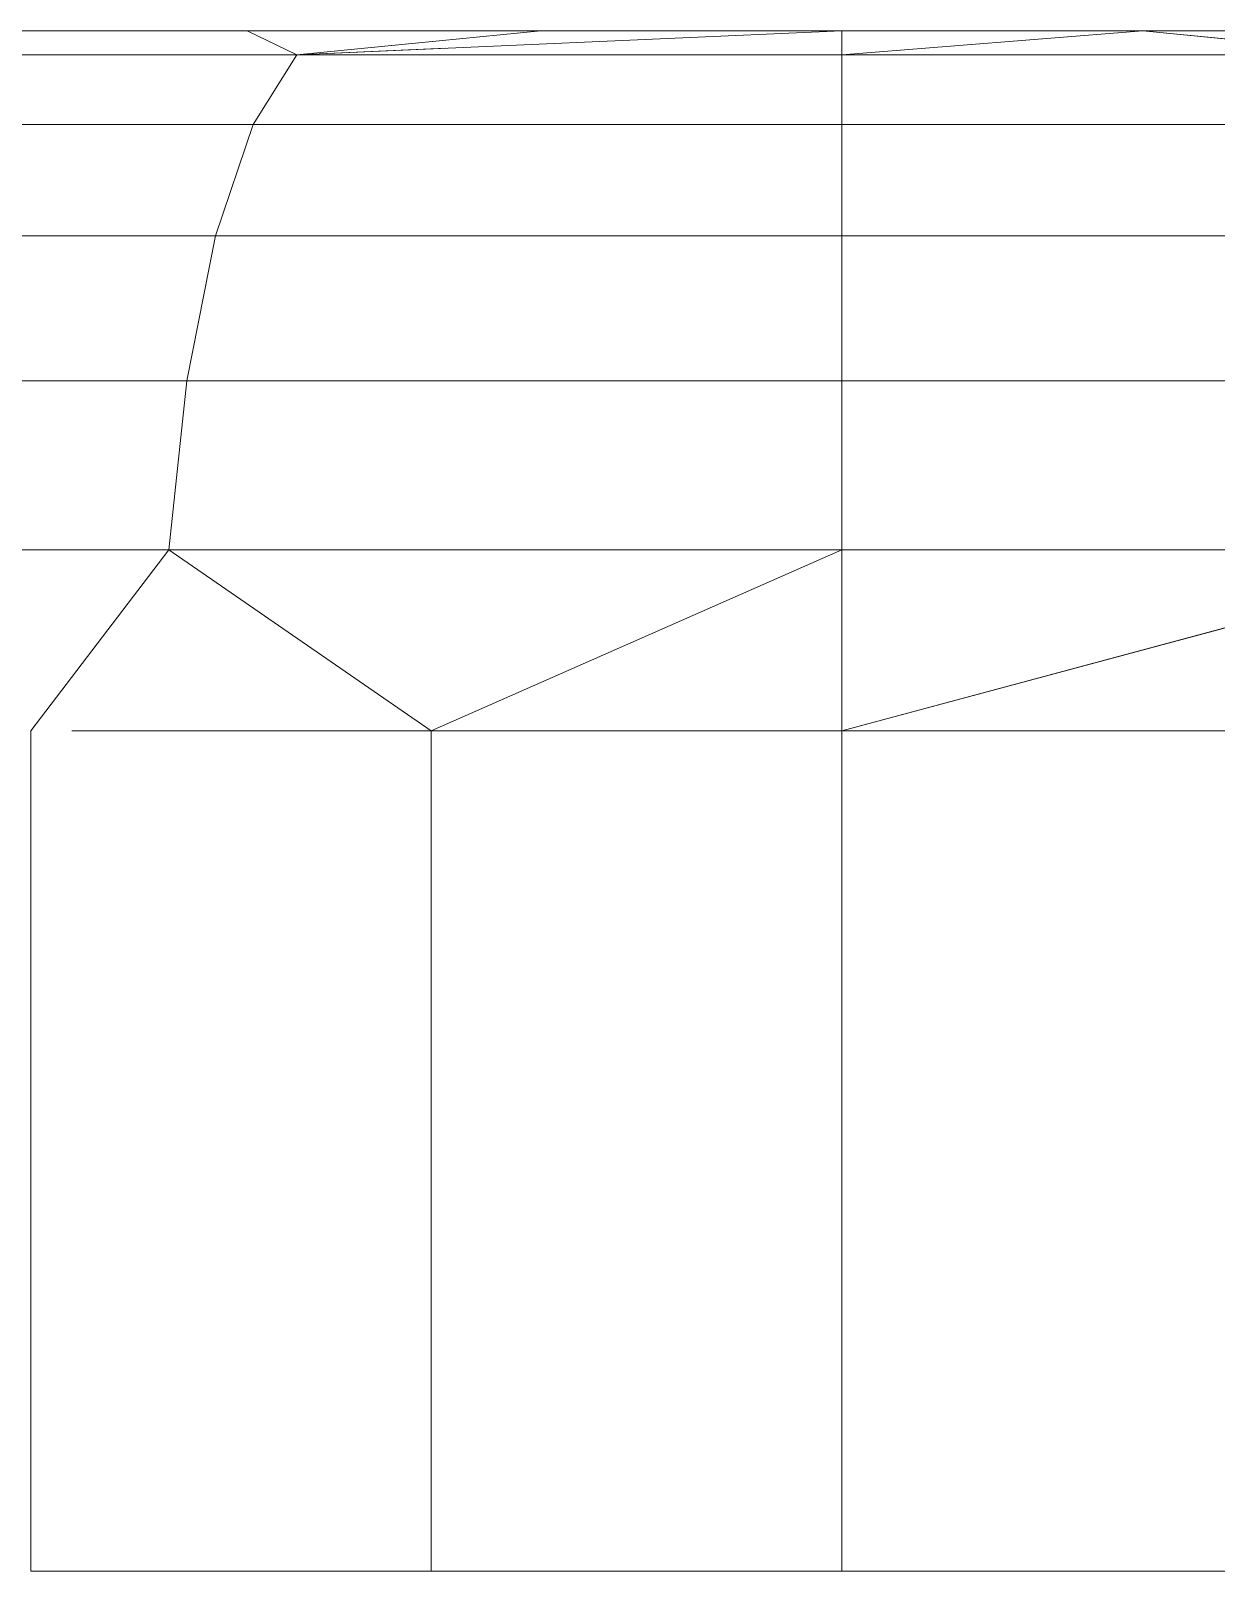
# Model space of a CAD drawing. Header units: centimetres. Extents: x -13467 to 3766, y -437 to 1921.
# Drawn here: x -7909.173 to -7907.479, y 94.029 to 96.229 of the extents above; entities that cross this region are included whole.
import ezdxf

# ---------------------------------------------------------------- set-up
doc = ezdxf.new("R2010")
doc.units = ezdxf.units.CM
doc.layers.add('M-EQPM', color=7, linetype='Continuous', lineweight=9)

# ---------------------------------------------------------------- blocks, each defined once
blk = doc.blocks.new('EQ-02-004 - EQ-02-004_dwg_Agrupar_791-V42-Sección 1-1')
at = {"layer": 'M-EQPM', "color": 136, "true_color": 0x007f7f}
for p, q in [((-7909.2629, 96.2294), (-7908.8642, 96.2294)), ((-7908.8642, 96.2294), (-7909.2629, 96.2294)), ((-7908.8642, 96.2294), (-7908.5802, 96.2294)), ((-7908.5802, 96.2294), (-7908.8642, 96.2294)), ((-7908.7931, 96.1953), (-7908.8642, 96.2294)), ((-7908.7931, 96.1953), (-7908.8642, 96.2294)), ((-7908.6416, 96.2294), (-7908.6494, 96.2294)), ((-7908.6494, 96.2294), (-7908.6416, 96.2294)), ((-7908.6183, 96.2294), (-7908.6416, 96.2294)), ((-7908.6183, 96.2294), (-7908.6416, 96.2294)), ((-7908.5802, 96.2294), (-7908.6183, 96.2294)), ((-7908.5802, 96.2294), (-7908.6183, 96.2294)), ((-7908.6183, 96.2294), (-7908.5802, 96.2294)), ((-7908.7931, 96.1953), (-7908.5802, 96.2161)), ((-7908.7931, 96.1953), (-7908.5802, 96.2161)), ((-7908.5802, 96.2161), (-7908.7931, 96.1953)), ((-7908.5802, 96.2161), (-7908.7931, 96.1953)), ((-7908.5802, 96.2161), (-7908.7931, 96.1953)), ((-7908.5802, 96.2161), (-7908.7931, 96.1953)), ((-7908.7931, 96.1953), (-7908.5802, 96.2046)), ((-7908.5802, 96.2046), (-7908.7931, 96.1953)), ((-7908.7931, 96.1953), (-7908.5802, 96.2046))]:
    blk.add_line(p, q, dxfattribs=at)
at = {"layer": 'M-EQPM', "color": 136, "true_color": 0x007f7f, "flags": 128}
blk.add_lwpolyline([(-7909.5188, 96.1953), (-7909.6308, 96.2294), (-7909.2629, 96.2294), (-7908.8642, 96.2294), (-7909.2629, 96.2294)], close=True, dxfattribs=at)
for points in [[(-7908.7931, 96.1953), (-7908.8642, 96.2294), (-7909.2629, 96.2294), (-7908.8642, 96.2294), (-7908.5802, 96.2294)], [(-7908.7931, 96.1953), (-7908.8642, 96.2294), (-7908.5802, 96.2294)], [(-7908.7931, 96.1953), (-7908.8642, 96.2294), (-7908.5802, 96.2294)], [(-7908.7931, 96.1953), (-7908.8642, 96.2294), (-7908.5802, 96.2294)], [(-7908.5802, 96.2294), (-7908.6183, 96.2294), (-7908.6416, 96.2294), (-7908.6494, 96.2294), (-7908.6416, 96.2294), (-7908.6183, 96.2294), (-7908.5802, 96.2294)], [(-7908.6183, 96.2294), (-7908.6416, 96.2294), (-7908.6494, 96.2294)], [(-7908.5802, 96.2294), (-7908.6183, 96.2294), (-7908.6416, 96.2294), (-7908.6494, 96.2294)]]:
    blk.add_lwpolyline(points, dxfattribs=at)
blk = doc.blocks.new('EQ-02-004 - EQ-02-004_dwg_Agrupar_896-V45-Sección 1-1')
at = {"layer": 'M-EQPM', "color": 136, "true_color": 0x007f7f}
for p, q in [((-7908.8642, 96.2294), (-7909.2629, 96.2294)), ((-7909.2629, 96.2294), (-7908.8642, 96.2294)), ((-7908.5802, 96.2294), (-7908.8642, 96.2294)), ((-7908.8642, 96.2294), (-7908.4446, 96.2294)), ((-7908.7931, 96.1953), (-7908.8642, 96.2294)), ((-7908.7931, 96.1953), (-7908.8642, 96.2294)), ((-7908.7931, 96.1953), (-7908.4446, 96.2294)), ((-7908.7931, 96.1953), (-7908.0144, 96.2294)), ((-7908.6416, 96.2294), (-7908.6494, 96.2294)), ((-7908.6494, 96.2294), (-7908.6416, 96.2294)), ((-7908.6183, 96.2294), (-7908.6416, 96.2294)), ((-7908.6183, 96.2294), (-7908.6416, 96.2294)), ((-7908.5802, 96.2294), (-7908.6183, 96.2294)), ((-7908.5802, 96.2294), (-7908.6183, 96.2294)), ((-7908.5802, 96.2294), (-7908.6183, 96.2294)), ((-7908.5281, 96.2294), (-7908.5802, 96.2294)), ((-7908.4634, 96.2294), (-7908.5281, 96.2294)), ((-7908.3877, 96.2294), (-7908.4634, 96.2294)), ((-7908.4446, 96.2294), (-7908.0144, 96.2294)), ((-7908.3027, 96.2294), (-7908.3877, 96.2294)), ((-7908.2106, 96.2294), (-7908.3027, 96.2294)), ((-7908.1137, 96.2294), (-7908.2106, 96.2294)), ((-7908.1137, 96.2294), (-7908.2106, 96.2294)), ((-7908.0144, 96.2294), (-7908.1137, 96.2294)), ((-7908.1137, 96.2294), (-7908.0144, 96.2294)), ((-7908.0144, 96.2294), (-7907.5842, 96.2294)), ((-7907.9151, 96.2294), (-7908.0144, 96.2294)), ((-7908.0144, 96.1953), (-7908.0144, 96.2294)), ((-7908.0144, 96.1953), (-7907.5842, 96.2294)), ((-7907.8182, 96.2294), (-7907.9151, 96.2294)), ((-7907.7261, 96.2294), (-7907.8182, 96.2294)), ((-7907.6412, 96.2294), (-7907.7261, 96.2294)), ((-7907.5654, 96.2294), (-7907.6412, 96.2294)), ((-7907.5842, 96.2294), (-7907.1646, 96.2294)), ((-7907.2357, 96.1953), (-7907.5842, 96.2294)), ((-7907.5007, 96.2294), (-7907.5654, 96.2294)), ((-7907.4486, 96.2294), (-7907.5007, 96.2294)), ((-7908.7931, 96.1953), (-7908.5802, 96.2161)), ((-7908.7931, 96.1953), (-7908.5802, 96.2161)), ((-7908.7931, 96.1953), (-7908.5802, 96.2161)), ((-7909.5188, 96.1953), (-7908.7931, 96.1953)), ((-7908.8556, 96.0954), (-7908.7931, 96.1953)), ((-7908.7931, 96.1953), (-7908.0144, 96.1953)), ((-7908.7931, 96.1953), (-7908.0144, 96.1953)), ((-7908.0144, 96.0954), (-7908.0144, 96.1953)), ((-7908.0144, 96.1953), (-7907.2357, 96.1953)), ((-7909.6394, 96.0954), (-7908.8556, 96.0954)), ((-7908.9092, 95.9365), (-7908.8556, 96.0954)), ((-7908.8556, 96.0954), (-7908.0144, 96.0954)), ((-7908.0144, 95.9365), (-7908.0144, 96.0954)), ((-7908.0144, 96.0954), (-7907.1732, 96.0954)), ((-7909.743, 95.9365), (-7908.9092, 95.9365)), ((-7908.9503, 95.7294), (-7908.9092, 95.9365)), ((-7908.9092, 95.9365), (-7908.0144, 95.9365)), ((-7908.0144, 95.7294), (-7908.0144, 95.9365)), ((-7908.0144, 95.9365), (-7907.1196, 95.9365)), ((-7909.8224, 95.7294), (-7908.9503, 95.7294)), ((-7908.9503, 95.7294), (-7908.9762, 95.4882)), ((-7908.9503, 95.7294), (-7908.0144, 95.7294)), ((-7908.0144, 95.7294), (-7908.0144, 95.4882)), ((-7908.0144, 95.7294), (-7907.0785, 95.7294)), ((-7907.0785, 95.7294), (-7908.0144, 95.7294)), ((-7909.8724, 95.4882), (-7908.9762, 95.4882)), ((-7908.9762, 95.4882), (-7909.1732, 95.2294)), ((-7908.9762, 95.4882), (-7909.1732, 95.2294)), ((-7908.9762, 95.4882), (-7909.1732, 95.2294)), ((-7908.9762, 95.4882), (-7908.0144, 95.4882)), ((-7908.9762, 95.4882), (-7908.601, 95.2294)), ((-7908.601, 95.2294), (-7908.9762, 95.4882)), ((-7908.0144, 95.4882), (-7908.601, 95.2294)), ((-7908.0144, 95.4882), (-7908.0144, 95.2294)), ((-7908.0144, 95.4882), (-7907.0527, 95.4882)), ((-7908.0144, 95.2294), (-7907.0527, 95.4882)), ((-7908.0144, 95.2294), (-7908.0144, 95.4882)), ((-7909.1732, 94.0294), (-7909.1732, 95.2294)), ((-7909.1145, 95.2294), (-7908.601, 95.2294)), ((-7909.1145, 95.2294), (-7908.601, 95.2294)), ((-7908.601, 95.2294), (-7908.0144, 95.2294)), ((-7908.601, 95.2294), (-7908.601, 94.0294)), ((-7908.0144, 95.2294), (-7908.601, 95.2294)), ((-7908.601, 95.2294), (-7908.0144, 95.2294)), ((-7908.0144, 95.2294), (-7907.4278, 95.2294)), ((-7908.0144, 95.2294), (-7908.0144, 94.0294)), ((-7908.0144, 94.0294), (-7908.0144, 95.2294)), ((-7908.601, 94.0294), (-7909.1732, 94.0294)), ((-7908.601, 94.0294), (-7908.0144, 94.0294)), ((-7908.601, 94.0294), (-7908.0144, 94.0294)), ((-7908.0144, 94.0294), (-7907.4278, 94.0294))]:
    blk.add_line(p, q, dxfattribs=at)
at = {"layer": 'M-EQPM', "color": 136, "true_color": 0x007f7f, "flags": 128}
for points in [[(-7909.5188, 96.1953), (-7910.142, 96.1953), (-7909.9589, 96.2294), (-7910.6201, 96.1953), (-7909.9589, 96.2294), (-7910.2392, 96.2294), (-7909.9589, 96.2294), (-7909.6308, 96.2294), (-7909.2629, 96.2294), (-7909.5188, 96.1953), (-7909.6308, 96.2294), (-7909.5188, 96.1953), (-7908.7931, 96.1953), (-7908.8556, 96.0954)], [(-7909.5188, 96.1953), (-7910.142, 96.1953), (-7909.6308, 96.2294), (-7910.142, 96.1953), (-7909.9589, 96.2294), (-7909.6308, 96.2294), (-7909.2629, 96.2294), (-7909.5188, 96.1953), (-7908.7931, 96.1953), (-7908.8556, 96.0954)], [(-7909.5188, 96.1953), (-7909.2629, 96.2294), (-7908.8642, 96.2294), (-7909.2629, 96.2294)], [(-7908.7931, 96.1953), (-7908.8642, 96.2294), (-7909.2629, 96.2294), (-7908.8642, 96.2294), (-7908.4446, 96.2294), (-7908.7931, 96.1953)], [(-7908.5802, 96.2294), (-7908.8642, 96.2294), (-7908.7931, 96.1953)], [(-7908.5802, 96.2294), (-7908.8642, 96.2294), (-7908.7931, 96.1953)], [(-7908.7931, 96.1953), (-7908.8642, 96.2294), (-7908.4446, 96.2294), (-7908.0144, 96.2294), (-7907.5842, 96.2294), (-7907.1646, 96.2294), (-7907.2357, 96.1953), (-7907.5842, 96.2294), (-7908.0144, 96.2294), (-7908.0144, 96.1953)], [(-7908.0144, 96.0954), (-7908.0144, 96.1953), (-7908.0144, 96.2294), (-7908.7931, 96.1953)], [(-7908.7931, 96.1953), (-7908.0144, 96.2294), (-7908.4446, 96.2294), (-7908.7931, 96.1953)], [(-7908.5802, 96.2294), (-7908.6183, 96.2294), (-7908.6416, 96.2294), (-7908.6494, 96.2294), (-7908.6416, 96.2294), (-7908.6183, 96.2294), (-7908.5802, 96.2294), (-7908.5281, 96.2294), (-7908.4634, 96.2294), (-7908.3876, 96.2294), (-7908.3027, 96.2294), (-7908.2106, 96.2294), (-7908.1137, 96.2294), (-7908.0144, 96.2294), (-7907.9151, 96.2294), (-7907.8182, 96.2294), (-7907.7261, 96.2294), (-7907.6412, 96.2294), (-7907.5654, 96.2294), (-7907.5007, 96.2294), (-7907.4486, 96.2294)], [(-7908.6494, 96.2294), (-7908.6416, 96.2294), (-7908.6183, 96.2294), (-7908.5802, 96.2294)], [(-7908.6494, 96.2294), (-7908.6416, 96.2294), (-7908.6183, 96.2294)], [(-7908.4634, 96.2294), (-7908.5281, 96.2294), (-7908.5802, 96.2294)], [(-7908.4634, 96.2294), (-7908.3876, 96.2294), (-7908.3027, 96.2294), (-7908.2106, 96.2294)], [(-7907.7261, 96.2294), (-7907.8182, 96.2294), (-7907.9151, 96.2294), (-7908.0144, 96.2294)], [(-7907.7261, 96.2294), (-7907.6412, 96.2294), (-7907.5654, 96.2294)], [(-7907.4105, 96.2294), (-7907.4486, 96.2294), (-7907.5007, 96.2294), (-7907.5654, 96.2294)], [(-7908.9092, 95.9365), (-7908.8556, 96.0954), (-7909.6394, 96.0954), (-7909.5188, 96.1953)], [(-7908.0144, 96.0954), (-7908.0144, 96.1953), (-7908.7931, 96.1953)], [(-7907.1732, 96.0954), (-7907.2357, 96.1953), (-7908.0144, 96.1953)], [(-7908.0144, 96.1953), (-7907.2357, 96.1953), (-7907.1732, 96.0954)], [(-7909.6394, 96.0954), (-7908.8556, 96.0954), (-7908.9092, 95.9365)], [(-7908.8556, 96.0954), (-7908.0144, 96.0954), (-7908.0144, 95.9365)], [(-7908.8556, 96.0954), (-7908.0144, 96.0954), (-7908.0144, 95.9365)], [(-7907.1196, 95.9365), (-7907.1732, 96.0954), (-7908.0144, 96.0954)], [(-7907.1196, 95.9365), (-7907.1732, 96.0954), (-7908.0144, 96.0954)], [(-7908.9503, 95.7294), (-7908.9092, 95.9365), (-7909.743, 95.9365)], [(-7908.9503, 95.7294), (-7908.9092, 95.9365), (-7909.743, 95.9365)], [(-7908.9092, 95.9365), (-7908.0144, 95.9365), (-7908.0144, 95.7294)], [(-7908.0144, 95.7294), (-7908.0144, 95.9365), (-7908.9092, 95.9365)], [(-7908.0144, 95.9365), (-7907.1196, 95.9365), (-7907.0785, 95.7294)], [(-7908.0144, 95.9365), (-7907.1196, 95.9365), (-7907.0785, 95.7294)], [(-7909.8724, 95.4882), (-7908.9762, 95.4882), (-7908.0144, 95.4882), (-7908.0144, 95.7294), (-7908.9503, 95.7294)], [(-7909.8224, 95.7294), (-7908.9503, 95.7294), (-7908.9762, 95.4882)], [(-7908.0144, 95.4882), (-7908.0144, 95.7294), (-7908.9503, 95.7294)], [(-7908.0144, 95.7294), (-7907.0785, 95.7294), (-7907.0527, 95.4882), (-7908.0144, 95.4882)], [(-7908.601, 95.2294), (-7908.0144, 95.4882), (-7908.9762, 95.4882), (-7908.601, 95.2294), (-7908.601, 94.0294)], [(-7908.0144, 95.2294), (-7908.0144, 95.4882), (-7908.601, 95.2294)], [(-7908.0144, 95.2294), (-7907.4278, 95.2294), (-7906.8556, 95.2294), (-7907.0526, 95.4882)], [(-7908.0144, 95.4882), (-7907.0527, 95.4882), (-7907.4278, 95.2294), (-7907.4278, 94.0294)], [(-7909.1732, 94.0294), (-7908.601, 94.0294), (-7909.1732, 94.0294), (-7909.1732, 95.2294)], [(-7909.1145, 95.2294), (-7908.601, 95.2294), (-7908.601, 94.0294)], [(-7908.601, 94.0294), (-7908.0144, 94.0294), (-7908.0144, 95.2294)], [(-7906.8556, 94.0294), (-7906.8556, 95.2294), (-7907.4278, 95.2294), (-7908.0144, 95.2294)]]:
    blk.add_lwpolyline(points, dxfattribs=at)
for points in [[(-7908.0144, 96.1953), (-7907.5842, 96.2294)], [(-7907.2357, 96.1953), (-7907.1646, 96.2294), (-7907.5842, 96.2294)], [(-7909.8224, 95.7294), (-7908.9503, 95.7294), (-7908.9762, 95.4882), (-7909.8724, 95.4882)], [(-7908.0144, 95.2294), (-7907.0527, 95.4882)], [(-7908.0144, 94.0294), (-7907.4278, 94.0294)]]:
    blk.add_lwpolyline(points, close=True, dxfattribs=at)
blk = doc.blocks.new('EQ-02-004 - EQ-02-004_dwg_Agrupar_893-V46-Sección 1-1')
at = {"layer": 'M-EQPM', "color": 136, "true_color": 0x007f7f}
for p, q in [((-7908.8642, 96.2294), (-7909.2629, 96.2294)), ((-7909.2629, 96.2294), (-7908.8642, 96.2294)), ((-7908.5802, 96.2294), (-7908.8642, 96.2294)), ((-7908.8642, 96.2294), (-7908.5802, 96.2294)), ((-7908.7931, 96.1953), (-7908.8642, 96.2294)), ((-7908.7931, 96.1953), (-7908.8642, 96.2294)), ((-7908.6416, 96.2294), (-7908.6494, 96.2294)), ((-7908.6494, 96.2294), (-7908.6416, 96.2294)), ((-7908.6183, 96.2294), (-7908.6416, 96.2294)), ((-7908.6183, 96.2294), (-7908.6416, 96.2294)), ((-7908.5802, 96.2294), (-7908.6183, 96.2294)), ((-7908.5802, 96.2294), (-7908.6183, 96.2294)), ((-7908.5802, 96.2294), (-7908.6183, 96.2294)), ((-7908.7931, 96.1953), (-7908.5802, 96.2161)), ((-7908.7931, 96.1953), (-7908.5802, 96.2161)), ((-7908.7931, 96.1953), (-7908.5802, 96.2161)), ((-7908.7931, 96.1953), (-7908.5802, 96.2161)), ((-7908.5802, 96.2161), (-7908.7931, 96.1953)), ((-7908.5802, 96.2161), (-7908.7931, 96.1953)), ((-7908.7931, 96.1953), (-7908.5802, 96.2046)), ((-7908.5802, 96.2046), (-7908.7931, 96.1953)), ((-7908.7931, 96.1953), (-7908.5802, 96.2046))]:
    blk.add_line(p, q, dxfattribs=at)
at = {"layer": 'M-EQPM', "color": 136, "true_color": 0x007f7f, "flags": 128}
for points in [[(-7909.5188, 96.1953), (-7909.2629, 96.2294), (-7908.8642, 96.2294), (-7909.2629, 96.2294)], [(-7908.7931, 96.1953), (-7908.8642, 96.2294), (-7909.2629, 96.2294), (-7908.8642, 96.2294), (-7908.5802, 96.2294)], [(-7908.5802, 96.2294), (-7908.8642, 96.2294), (-7908.7931, 96.1953)], [(-7908.5802, 96.2294), (-7908.8642, 96.2294), (-7908.7931, 96.1953)], [(-7908.7931, 96.1953), (-7908.8642, 96.2294), (-7908.5802, 96.2294)], [(-7908.5802, 96.2294), (-7908.6183, 96.2294), (-7908.6416, 96.2294), (-7908.6494, 96.2294), (-7908.6416, 96.2294), (-7908.6183, 96.2294), (-7908.5802, 96.2294)], [(-7908.6494, 96.2294), (-7908.6416, 96.2294), (-7908.6183, 96.2294), (-7908.5802, 96.2294)], [(-7908.6494, 96.2294), (-7908.6416, 96.2294), (-7908.6183, 96.2294)]]:
    blk.add_lwpolyline(points, dxfattribs=at)
blk = doc.blocks.new('EQ-02-004 - EQ-02-004_dwg_Agrupar_788-V47-Sección 1-1')
at = {"layer": 'M-EQPM', "color": 136, "true_color": 0x007f7f}
for p, q in [((-7909.2629, 96.2294), (-7908.8642, 96.2294)), ((-7908.8642, 96.2294), (-7909.2629, 96.2294)), ((-7908.8642, 96.2294), (-7908.5802, 96.2294)), ((-7908.5802, 96.2294), (-7908.8642, 96.2294)), ((-7908.7931, 96.1953), (-7908.8642, 96.2294)), ((-7908.7931, 96.1953), (-7908.8642, 96.2294)), ((-7908.6416, 96.2294), (-7908.6494, 96.2294)), ((-7908.6494, 96.2294), (-7908.6416, 96.2294)), ((-7908.6183, 96.2294), (-7908.6416, 96.2294)), ((-7908.6183, 96.2294), (-7908.6416, 96.2294)), ((-7908.5802, 96.2294), (-7908.6183, 96.2294)), ((-7908.5802, 96.2294), (-7908.6183, 96.2294)), ((-7908.6183, 96.2294), (-7908.5802, 96.2294)), ((-7908.7931, 96.1953), (-7908.5802, 96.2161)), ((-7908.7931, 96.1953), (-7908.5802, 96.2161)), ((-7908.5802, 96.2161), (-7908.7931, 96.1953)), ((-7908.5802, 96.2161), (-7908.7931, 96.1953)), ((-7908.5802, 96.2161), (-7908.7931, 96.1953)), ((-7908.5802, 96.2161), (-7908.7931, 96.1953)), ((-7908.7931, 96.1953), (-7908.5802, 96.2046)), ((-7908.5802, 96.2046), (-7908.7931, 96.1953)), ((-7908.7931, 96.1953), (-7908.5802, 96.2046))]:
    blk.add_line(p, q, dxfattribs=at)
at = {"layer": 'M-EQPM', "color": 136, "true_color": 0x007f7f, "flags": 128}
blk.add_lwpolyline([(-7909.5188, 96.1953), (-7909.6308, 96.2294), (-7909.2629, 96.2294), (-7908.8642, 96.2294), (-7909.2629, 96.2294)], close=True, dxfattribs=at)
for points in [[(-7908.7931, 96.1953), (-7908.8642, 96.2294), (-7909.2629, 96.2294), (-7908.8642, 96.2294), (-7908.5802, 96.2294)], [(-7908.7931, 96.1953), (-7908.8642, 96.2294), (-7908.5802, 96.2294)], [(-7908.7931, 96.1953), (-7908.8642, 96.2294), (-7908.5802, 96.2294)], [(-7908.7931, 96.1953), (-7908.8642, 96.2294), (-7908.5802, 96.2294)], [(-7908.5802, 96.2294), (-7908.6183, 96.2294), (-7908.6416, 96.2294), (-7908.6494, 96.2294), (-7908.6416, 96.2294), (-7908.6183, 96.2294), (-7908.5802, 96.2294)], [(-7908.6183, 96.2294), (-7908.6416, 96.2294), (-7908.6494, 96.2294)], [(-7908.5802, 96.2294), (-7908.6183, 96.2294), (-7908.6416, 96.2294), (-7908.6494, 96.2294)]]:
    blk.add_lwpolyline(points, dxfattribs=at)
blk = doc.blocks.new('EQ-02-004 - EQ-02-004_dwg-1526208-Sección 1-1')
for name in ['EQ-02-004 - EQ-02-004_dwg_Agrupar_791-V42-Sección 1-1', 'EQ-02-004 - EQ-02-004_dwg_Agrupar_896-V45-Sección 1-1', 'EQ-02-004 - EQ-02-004_dwg_Agrupar_893-V46-Sección 1-1', 'EQ-02-004 - EQ-02-004_dwg_Agrupar_788-V47-Sección 1-1']:
    blk.add_blockref(name, (0, 0))
blk = doc.blocks.new('EQ-02-004 - EQ-02-004-1526283-Sección 1-1')
blk.add_blockref('EQ-02-004 - EQ-02-004_dwg-1526208-Sección 1-1', (0, 0))
blk = doc.blocks.new('PQ_RVR_MEP-01_ZZ_ZZ_MO_T_A_rvt-1-Sección 1-1')
at = {"layer": 'M-EQPM', "lineweight": 9}
blk.add_blockref('EQ-02-004 - EQ-02-004-1526283-Sección 1-1', (0, 0), dxfattribs=at)

msp = doc.modelspace()

# ---------------------------------------------------------------- block references
at = {"lineweight": 5}
msp.add_blockref('PQ_RVR_MEP-01_ZZ_ZZ_MO_T_A_rvt-1-Sección 1-1', (0, 0), dxfattribs=at)

doc.saveas('drawing.dxf')
